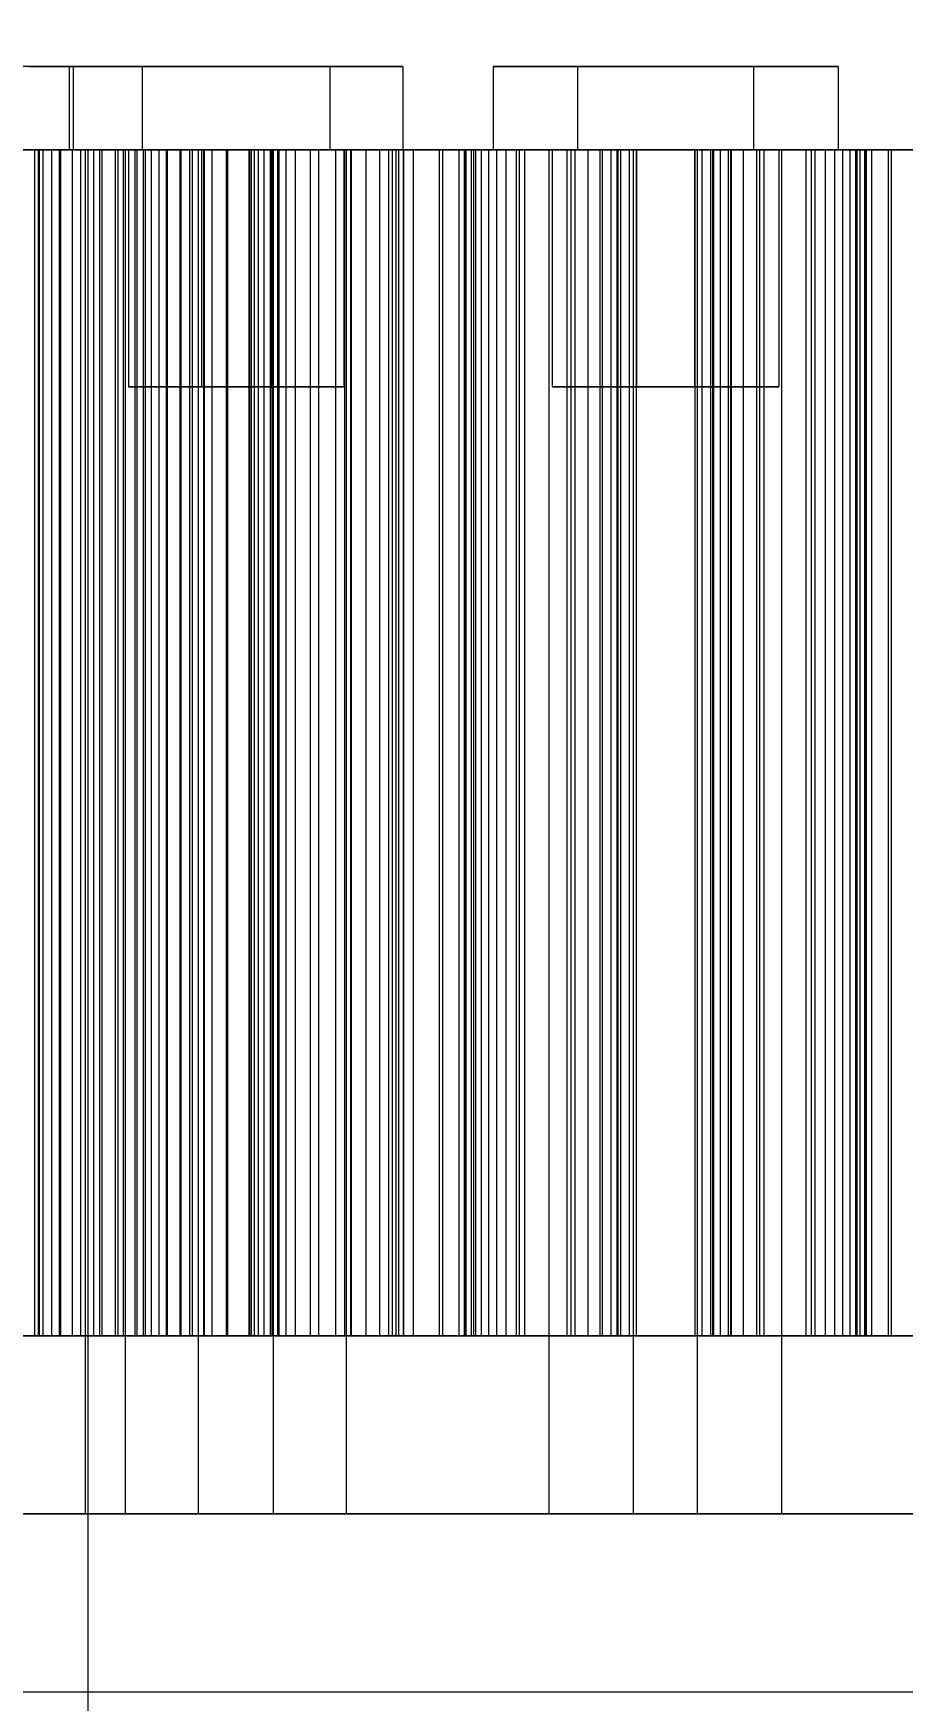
# Model space of a CAD drawing. Header units: millimetres. Extents: x -1970 to 34302, y -80068 to 6837.
# Drawn here: x 26021.6 to 26168.2, y -17511.5 to -17230.4 of the extents above; entities that cross this region are included whole.
import ezdxf

# ---------------------------------------------------------------- set-up
doc = ezdxf.new("R2010")
doc.units = ezdxf.units.MM
doc.layers.add('COTAS_P', color=1, linetype='Continuous', lineweight=0)
doc.layers.add('superior_briquetadora', color=7, linetype='Continuous', lineweight=0)
doc.dimstyles.new('R19_100', dxfattribs={"dimtxt": 250, "dimasz": 150, "dimexe": 150, "dimexo": 80, "dimgap": 100, "dimtad": 1, "dimtih": 1, "dimtoh": 1, "dimdsep": 46, "dimcen": 0.09, "dimadec": 0, "dimazin": 0, "dimtfac": 1, "dimtdec": 4, "dimtofl": 0, "dimtmove": 0, "dimatfit": 3, "dimfxl": 1, "dimtolj": 1, "dimtzin": 0, "dimarcsym": 0})

# ---------------------------------------------------------------- blocks, each defined once
blk = doc.blocks.new('*D23')
at = {"layer": 'COTAS_P', "color": 0, "lineweight": -2, "transparency": 16777216}
for p, q in [((25128.19, -17920), (25128.19, -16950)), ((27628.19, -17920), (27628.19, -16950)), ((25278.19, -17100), (27478.19, -17100))]:
    blk.add_line(p, q, dxfattribs=at)
at = {"layer": 'COTAS_P', "color": 0, "transparency": 16777216}
for points in [[(25278.19, -17075), (25278.19, -17125), (25128.19, -17100)], [(27478.19, -17075), (27478.19, -17125), (27628.19, -17100)]]:
    blk.add_solid(points, dxfattribs=at)
at = {"layer": 'Defpoints', "color": 0, "transparency": 16777216}
for p in [(27628.19, -17100), (25128.19, -18000), (27628.19, -18000)]:
    blk.add_point(p, dxfattribs=at)

msp = doc.modelspace()

# ---------------------------------------------------------------- linework, layer by layer
at = {"layer": 'superior_briquetadora'}
for p, q in [((26025.651, -17236), (26019.178, -17236)), ((26020.866, -17236), (26026.587, -17236)), ((26028.295, -17236), (26025.651, -17236)), ((26026.587, -17236), (26028.295, -17236)), ((26027.639, -17236), (26030.283, -17236)), ((26027.639, -17236), (26027.639, -17250)), ((26029.346, -17236), (26027.639, -17236)), ((26028.295, -17236), (26028.295, -17250)), ((26035.068, -17236), (26029.346, -17236)), ((26030.283, -17236), (26036.756, -17236)), ((26043.67, -17236), (26035.068, -17236)), ((26036.756, -17236), (26045.775, -17236)), ((26039.962, -17236), (26042.606, -17236)), ((26039.962, -17236), (26039.962, -17250)), ((26041.67, -17236), (26039.962, -17236)), ((26047.391, -17236), (26041.67, -17236)), ((26042.606, -17236), (26049.079, -17236)), ((26053.449, -17236), (26043.67, -17236)), ((26045.775, -17236), (26055.554, -17236)), ((26055.994, -17236), (26047.391, -17236)), ((26049.079, -17236), (26058.098, -17236)), ((26062.469, -17236), (26053.449, -17236)), ((26055.554, -17236), (26064.157, -17236)), ((26065.773, -17236), (26055.994, -17236)), ((26058.098, -17236), (26067.878, -17236)), ((26068.941, -17236), (26062.469, -17236)), ((26064.157, -17236), (26069.878, -17236)), ((26074.792, -17236), (26065.773, -17236)), ((26067.878, -17236), (26076.48, -17236)), ((26071.586, -17236), (26068.941, -17236)), ((26069.878, -17236), (26071.586, -17236)), ((26071.586, -17236), (26071.586, -17250)), ((26081.265, -17236), (26074.792, -17236)), ((26076.48, -17236), (26082.201, -17236)), ((26083.909, -17236), (26081.265, -17236)), ((26082.201, -17236), (26083.909, -17236)), ((26083.909, -17236), (26083.909, -17250)), ((26099.098, -17236), (26101.743, -17236)), ((26099.098, -17236), (26099.098, -17250)), ((26100.806, -17236), (26099.098, -17236)), ((26106.528, -17236), (26100.806, -17236)), ((26101.743, -17236), (26108.215, -17236)), ((26115.13, -17236), (26106.528, -17236)), ((26108.215, -17236), (26117.235, -17236)), ((26113.328, -17236), (26115.972, -17236)), ((26113.328, -17236), (26113.328, -17250)), ((26115.036, -17236), (26113.328, -17236)), ((26120.757, -17236), (26115.036, -17236)), ((26124.909, -17236), (26115.13, -17236)), ((26115.972, -17236), (26122.445, -17236)), ((26117.235, -17236), (26127.014, -17236)), ((26129.359, -17236), (26120.757, -17236)), ((26122.445, -17236), (26131.464, -17236)), ((26133.928, -17236), (26124.909, -17236)), ((26127.014, -17236), (26135.616, -17236)), ((26139.139, -17236), (26129.359, -17236)), ((26131.464, -17236), (26141.243, -17236)), ((26140.401, -17236), (26133.928, -17236)), ((26135.616, -17236), (26141.338, -17236)), ((26148.158, -17236), (26139.139, -17236)), ((26143.045, -17236), (26140.401, -17236)), ((26141.243, -17236), (26149.846, -17236)), ((26141.338, -17236), (26143.045, -17236)), ((26143.045, -17236), (26143.045, -17250)), ((26154.63, -17236), (26148.158, -17236)), ((26149.846, -17236), (26155.567, -17236)), ((26157.275, -17236), (26154.63, -17236)), ((26155.567, -17236), (26157.275, -17236)), ((26157.275, -17236), (26157.275, -17250)), ((26022.632, -17250), (26008.502, -17250)), ((26019.059, -17250), (26022.518, -17250)), ((26025.651, -17250), (26019.178, -17250)), ((26019.376, -17250), (26026.245, -17250)), ((26020.866, -17250), (26026.587, -17250)), ((26024.686, -17250), (26021.198, -17250)), ((26021.381, -17250), (26021.805, -17250)), ((26021.805, -17250), (26021.805, -17450)), ((26021.805, -17250), (26022.408, -17250)), ((26022.408, -17250), (26022.408, -17450)), ((26022.408, -17250), (26023.181, -17250)), ((26022.518, -17250), (26026.024, -17250)), ((26022.518, -17450), (26022.518, -17250)), ((26036.789, -17250), (26022.632, -17250)), ((26022.632, -17450), (26022.632, -17250)), ((26023.181, -17250), (26023.181, -17450)), ((26023.181, -17250), (26032.747, -17250)), ((26028.221, -17250), (26024.686, -17250)), ((26024.686, -17450), (26024.686, -17250)), ((26028.295, -17250), (26025.651, -17250)), ((26026.024, -17250), (26029.576, -17250)), ((26026.024, -17450), (26026.024, -17250)), ((26026.245, -17250), (26040.156, -17250)), ((26026.245, -17450), (26026.245, -17250)), ((26026.587, -17250), (26028.295, -17250)), ((26027.639, -17250), (26030.283, -17250)), ((26029.346, -17250), (26027.639, -17250)), ((26031.801, -17250), (26028.221, -17250)), ((26028.221, -17450), (26028.221, -17250)), ((26035.068, -17250), (26029.346, -17250)), ((26029.576, -17250), (26033.173, -17250)), ((26029.576, -17450), (26029.576, -17250)), ((26030.283, -17250), (26036.756, -17250)), ((26030.305, -17250), (26030.305, -17480)), ((26031.247, -17250), (26030.305, -17250)), ((26030.305, -17250), (26033.124, -17250)), ((26030.804, -17250), (26033.609, -17250)), ((26030.804, -17250), (26030.804, -17800)), ((26031.742, -17250), (26030.804, -17250)), ((26035.915, -17250), (26031.247, -17250)), ((26036.386, -17250), (26031.742, -17250)), ((26035.425, -17250), (26031.801, -17250)), ((26031.801, -17450), (26031.801, -17250)), ((26032.747, -17250), (26032.747, -17450)), ((26032.747, -17250), (26035.813, -17250)), ((26033.124, -17250), (26039.596, -17250)), ((26033.173, -17250), (26036.813, -17250)), ((26033.173, -17450), (26033.173, -17250)), ((26033.609, -17250), (26040.048, -17250)), ((26043.67, -17250), (26035.068, -17250)), ((26039.09, -17250), (26035.425, -17250)), ((26035.425, -17450), (26035.425, -17250)), ((26035.813, -17250), (26035.813, -17450)), ((26035.813, -17250), (26038.711, -17250)), ((26044.129, -17250), (26035.915, -17250)), ((26044.558, -17250), (26036.386, -17250)), ((26036.756, -17250), (26045.775, -17250)), ((26050.43, -17250), (26036.789, -17250)), ((26036.789, -17450), (26036.789, -17250)), ((26036.813, -17250), (26040.494, -17250)), ((26036.813, -17450), (26036.813, -17250)), ((26037.127, -17480), (26037.127, -17250)), ((26038.098, -17250), (26037.127, -17250)), ((26037.127, -17250), (26038.63, -17250)), ((26037.627, -17250), (26039.069, -17250)), ((26037.627, -17250), (26037.627, -17290)), ((26038.558, -17250), (26037.627, -17250)), ((26041.349, -17250), (26038.098, -17250)), ((26041.679, -17250), (26038.558, -17250)), ((26038.63, -17250), (26042.308, -17250)), ((26038.711, -17250), (26038.711, -17450)), ((26038.711, -17250), (26041.433, -17250)), ((26039.069, -17250), (26042.6, -17250)), ((26042.796, -17250), (26039.09, -17250)), ((26039.09, -17450), (26039.09, -17250)), ((26039.596, -17250), (26049.472, -17250)), ((26039.962, -17250), (26042.606, -17250)), ((26041.67, -17250), (26039.962, -17250)), ((26040.048, -17250), (26049.874, -17250)), ((26040.156, -17250), (26054.368, -17250)), ((26040.156, -17450), (26040.156, -17250)), ((26040.494, -17250), (26044.215, -17250)), ((26040.494, -17450), (26040.494, -17250)), ((26046.236, -17250), (26041.349, -17250)), ((26041.433, -17250), (26041.433, -17450)), ((26041.433, -17250), (26043.965, -17250)), ((26047.391, -17250), (26041.67, -17250)), ((26046.371, -17250), (26041.679, -17250)), ((26042.308, -17250), (26047.432, -17250)), ((26042.6, -17250), (26047.519, -17250)), ((26042.606, -17250), (26049.079, -17250)), ((26046.54, -17250), (26042.796, -17250)), ((26042.796, -17450), (26042.796, -17250)), ((26053.449, -17250), (26043.67, -17250)), ((26043.965, -17250), (26043.965, -17450)), ((26043.965, -17250), (26046.288, -17250)), ((26055.573, -17250), (26044.129, -17250)), ((26044.215, -17250), (26047.973, -17250)), ((26044.215, -17450), (26044.215, -17250)), ((26055.944, -17250), (26044.558, -17250)), ((26045.775, -17250), (26055.554, -17250)), ((26051.792, -17250), (26046.236, -17250)), ((26046.288, -17250), (26046.288, -17450)), ((26046.288, -17250), (26048.375, -17250)), ((26051.705, -17250), (26046.371, -17250)), ((26050.322, -17250), (26046.54, -17250)), ((26046.54, -17450), (26046.54, -17250)), ((26055.994, -17250), (26047.391, -17250)), ((26047.432, -17250), (26052.988, -17250)), ((26047.519, -17250), (26052.853, -17250)), ((26047.973, -17250), (26051.768, -17250)), ((26047.973, -17450), (26047.973, -17250)), ((26048.375, -17250), (26048.375, -17450)), ((26048.375, -17250), (26058.035, -17250)), ((26049.079, -17250), (26058.098, -17250)), ((26049.451, -17480), (26049.451, -17250)), ((26050.421, -17250), (26049.451, -17250)), ((26049.451, -17250), (26050.953, -17250)), ((26049.472, -17250), (26062.374, -17250)), ((26049.874, -17250), (26062.71, -17250)), ((26049.95, -17250), (26051.392, -17250)), ((26049.95, -17250), (26049.95, -17290)), ((26050.881, -17250), (26049.95, -17250)), ((26054.138, -17250), (26050.322, -17250)), ((26050.322, -17450), (26050.322, -17250)), ((26053.672, -17250), (26050.421, -17250)), ((26063.031, -17250), (26050.43, -17250)), ((26050.43, -17450), (26050.43, -17250)), ((26054.002, -17250), (26050.881, -17250)), ((26050.953, -17250), (26054.631, -17250)), ((26051.392, -17250), (26054.923, -17250)), ((26056.625, -17250), (26051.705, -17250)), ((26051.768, -17250), (26064.235, -17250)), ((26051.768, -17450), (26051.768, -17250)), ((26056.917, -17250), (26051.792, -17250)), ((26052.853, -17250), (26057.546, -17250)), ((26052.988, -17250), (26057.876, -17250)), ((26062.469, -17250), (26053.449, -17250)), ((26058.559, -17250), (26053.672, -17250)), ((26058.694, -17250), (26054.002, -17250)), ((26057.988, -17250), (26054.138, -17250)), ((26054.138, -17450), (26054.138, -17250)), ((26054.368, -17250), (26068.335, -17250)), ((26054.368, -17450), (26054.368, -17250)), ((26054.631, -17250), (26059.755, -17250)), ((26054.923, -17250), (26059.843, -17250)), ((26055.554, -17250), (26064.157, -17250)), ((26069.808, -17250), (26055.573, -17250)), ((26070.106, -17250), (26055.944, -17250)), ((26065.773, -17250), (26055.994, -17250)), ((26060.155, -17250), (26056.625, -17250)), ((26060.595, -17250), (26056.917, -17250)), ((26057.546, -17250), (26060.666, -17250)), ((26057.876, -17250), (26061.127, -17250)), ((26061.869, -17250), (26057.988, -17250)), ((26057.988, -17450), (26057.988, -17250)), ((26058.035, -17250), (26058.035, -17450)), ((26058.035, -17250), (26058.299, -17250)), ((26058.098, -17250), (26067.878, -17250)), ((26058.299, -17250), (26058.299, -17450)), ((26058.299, -17250), (26058.803, -17250)), ((26064.116, -17250), (26058.559, -17250)), ((26064.028, -17250), (26058.694, -17250)), ((26058.803, -17250), (26058.803, -17450)), ((26058.803, -17250), (26059.519, -17250)), ((26059.519, -17250), (26059.519, -17450)), ((26059.519, -17250), (26060.43, -17250)), ((26059.755, -17250), (26065.312, -17250)), ((26059.843, -17250), (26065.177, -17250)), ((26061.598, -17250), (26060.155, -17250)), ((26060.43, -17250), (26060.43, -17450)), ((26060.43, -17250), (26061.522, -17250)), ((26062.097, -17250), (26060.595, -17250)), ((26060.666, -17250), (26061.598, -17250)), ((26061.127, -17250), (26062.097, -17250)), ((26061.522, -17250), (26061.522, -17450)), ((26061.522, -17250), (26062.787, -17250)), ((26061.598, -17250), (26061.598, -17290)), ((26065.781, -17250), (26061.869, -17250)), ((26061.869, -17450), (26061.869, -17250)), ((26062.097, -17480), (26062.097, -17250)), ((26062.374, -17250), (26077.805, -17250)), ((26068.941, -17250), (26062.469, -17250)), ((26062.71, -17250), (26078.062, -17250)), ((26062.787, -17250), (26062.787, -17450)), ((26062.787, -17250), (26072.542, -17250)), ((26074.106, -17250), (26063.031, -17250)), ((26063.031, -17450), (26063.031, -17250)), ((26068.948, -17250), (26064.028, -17250)), ((26069.24, -17250), (26064.116, -17250)), ((26064.157, -17250), (26069.878, -17250)), ((26064.235, -17250), (26075.13, -17250)), ((26064.235, -17450), (26064.235, -17250)), ((26065.177, -17250), (26069.869, -17250)), ((26065.312, -17250), (26070.199, -17250)), ((26074.792, -17250), (26065.773, -17250)), ((26069.72, -17250), (26065.781, -17250)), ((26065.781, -17450), (26065.781, -17250)), ((26067.878, -17250), (26076.48, -17250)), ((26068.335, -17250), (26081.519, -17250)), ((26068.335, -17450), (26068.335, -17250)), ((26071.586, -17250), (26068.941, -17250)), ((26072.479, -17250), (26068.948, -17250)), ((26072.918, -17250), (26069.24, -17250)), ((26082.796, -17250), (26069.72, -17250)), ((26069.72, -17450), (26069.72, -17250)), ((26086.286, -17250), (26069.808, -17250)), ((26069.869, -17250), (26072.99, -17250)), ((26069.878, -17250), (26071.586, -17250)), ((26086.5, -17250), (26070.106, -17250)), ((26070.199, -17250), (26073.45, -17250)), ((26073.921, -17250), (26072.479, -17250)), ((26072.542, -17250), (26072.542, -17450)), ((26072.542, -17250), (26075.191, -17250)), ((26074.42, -17250), (26072.918, -17250)), ((26072.99, -17250), (26073.921, -17250)), ((26073.45, -17250), (26074.42, -17250)), ((26073.921, -17250), (26073.921, -17290)), ((26083.232, -17250), (26074.106, -17250)), ((26074.106, -17450), (26074.106, -17250)), ((26074.42, -17480), (26074.42, -17250)), ((26081.265, -17250), (26074.792, -17250)), ((26075.13, -17250), (26084.037, -17250)), ((26075.13, -17450), (26075.13, -17250)), ((26075.191, -17250), (26075.191, -17450)), ((26075.191, -17250), (26077.67, -17250)), ((26076.48, -17250), (26082.201, -17250)), ((26077.67, -17250), (26077.67, -17450)), ((26077.67, -17250), (26079.967, -17250)), ((26077.805, -17250), (26095.171, -17250)), ((26078.062, -17250), (26095.34, -17250)), ((26079.967, -17250), (26079.967, -17450)), ((26079.967, -17250), (26082.071, -17250)), ((26083.909, -17250), (26081.265, -17250)), ((26081.519, -17250), (26093.414, -17250)), ((26081.519, -17450), (26081.519, -17250)), ((26082.071, -17250), (26082.071, -17450)), ((26082.071, -17250), (26083.963, -17250)), ((26082.201, -17250), (26083.909, -17250)), ((26094.534, -17250), (26082.796, -17250)), ((26082.796, -17450), (26082.796, -17250)), ((26090.057, -17250), (26083.232, -17250)), ((26083.232, -17450), (26083.232, -17250)), ((26083.963, -17250), (26083.963, -17450)), ((26083.963, -17250), (26085.613, -17250)), ((26084.037, -17250), (26090.611, -17250)), ((26084.037, -17450), (26084.037, -17250)), ((26085.613, -17250), (26085.613, -17450)), ((26085.613, -17250), (26095.415, -17250)), ((26104.375, -17250), (26086.286, -17250)), ((26104.496, -17250), (26086.5, -17250)), ((26094.318, -17250), (26090.057, -17250)), ((26090.057, -17450), (26090.057, -17250)), ((26090.611, -17250), (26094.6, -17250)), ((26090.611, -17450), (26090.611, -17250)), ((26093.414, -17250), (26103.564, -17250)), ((26093.414, -17450), (26093.414, -17250)), ((26095.852, -17250), (26094.318, -17250)), ((26094.318, -17450), (26094.318, -17250)), ((26104.483, -17250), (26094.534, -17250)), ((26094.534, -17450), (26094.534, -17250)), ((26094.6, -17250), (26095.852, -17250)), ((26094.6, -17450), (26094.6, -17250)), ((26095.171, -17250), (26113.807, -17250)), ((26095.34, -17250), (26113.88, -17250)), ((26095.415, -17250), (26095.415, -17450)), ((26095.415, -17250), (26096.15, -17250)), ((26095.852, -17450), (26095.852, -17250)), ((26096.15, -17250), (26096.15, -17450)), ((26096.15, -17250), (26097.127, -17250)), ((26097.127, -17250), (26097.127, -17450)), ((26097.127, -17250), (26098.319, -17250)), ((26098.319, -17250), (26098.319, -17450)), ((26098.319, -17250), (26099.707, -17250)), ((26099.098, -17250), (26101.743, -17250)), ((26100.806, -17250), (26099.098, -17250)), ((26099.707, -17250), (26099.707, -17450)), ((26099.707, -17250), (26101.278, -17250)), ((26106.528, -17250), (26100.806, -17250)), ((26101.278, -17250), (26101.278, -17450)), ((26101.278, -17250), (26103.023, -17250)), ((26101.743, -17250), (26108.215, -17250)), ((26103.023, -17250), (26103.023, -17450)), ((26103.023, -17250), (26112.872, -17250)), ((26103.564, -17250), (26111.578, -17250)), ((26103.564, -17450), (26103.564, -17250)), ((26123.378, -17250), (26104.375, -17250)), ((26112.26, -17250), (26104.483, -17250)), ((26104.483, -17450), (26104.483, -17250)), ((26123.402, -17250), (26104.496, -17250)), ((26115.13, -17250), (26106.528, -17250)), ((26108.215, -17250), (26117.235, -17250)), ((26108.587, -17480), (26108.587, -17250)), ((26109.557, -17250), (26108.587, -17250)), ((26108.587, -17250), (26110.089, -17250)), ((26109.086, -17250), (26110.529, -17250)), ((26109.086, -17250), (26109.086, -17290)), ((26110.018, -17250), (26109.086, -17250)), ((26112.808, -17250), (26109.557, -17250)), ((26113.139, -17250), (26110.018, -17250)), ((26110.089, -17250), (26113.767, -17250)), ((26110.529, -17250), (26114.059, -17250)), ((26111.578, -17250), (26117.147, -17250)), ((26111.578, -17450), (26111.578, -17250)), ((26117.568, -17250), (26112.26, -17250)), ((26112.26, -17450), (26112.26, -17250)), ((26117.696, -17250), (26112.808, -17250)), ((26112.872, -17250), (26112.872, -17450)), ((26112.872, -17250), (26115.08, -17250)), ((26117.831, -17250), (26113.139, -17250)), ((26113.328, -17250), (26115.972, -17250)), ((26115.036, -17250), (26113.328, -17250)), ((26113.767, -17250), (26118.892, -17250)), ((26113.807, -17250), (26132.995, -17250)), ((26113.88, -17250), (26132.971, -17250)), ((26114.059, -17250), (26118.979, -17250)), ((26120.757, -17250), (26115.036, -17250)), ((26115.08, -17250), (26115.08, -17450)), ((26115.08, -17250), (26117.115, -17250)), ((26124.909, -17250), (26115.13, -17250)), ((26115.972, -17250), (26122.445, -17250)), ((26117.115, -17250), (26117.115, -17450)), ((26117.115, -17250), (26118.966, -17250)), ((26117.147, -17250), (26120.059, -17250)), ((26117.147, -17450), (26117.147, -17250)), ((26117.235, -17250), (26127.014, -17250)), ((26120.201, -17250), (26117.568, -17250)), ((26117.568, -17450), (26117.568, -17250)), ((26123.252, -17250), (26117.696, -17250)), ((26123.165, -17250), (26117.831, -17250)), ((26118.892, -17250), (26124.448, -17250)), ((26118.966, -17250), (26118.966, -17450)), ((26118.966, -17250), (26120.622, -17250)), ((26118.979, -17250), (26124.313, -17250)), ((26120.059, -17250), (26120.201, -17250)), ((26120.059, -17450), (26120.059, -17250)), ((26120.201, -17450), (26120.201, -17250)), ((26120.622, -17250), (26120.622, -17450)), ((26120.622, -17250), (26122.064, -17250)), ((26129.359, -17250), (26120.757, -17250)), ((26122.064, -17250), (26122.064, -17450)), ((26122.064, -17250), (26123.262, -17250)), ((26122.445, -17250), (26131.464, -17250)), ((26122.816, -17480), (26122.816, -17250)), ((26123.787, -17250), (26122.816, -17250)), ((26122.816, -17250), (26124.319, -17250)), ((26128.084, -17250), (26123.165, -17250)), ((26128.376, -17250), (26123.252, -17250)), ((26123.262, -17250), (26123.262, -17450)), ((26123.262, -17250), (26133.111, -17250)), ((26123.316, -17250), (26124.758, -17250)), ((26123.316, -17250), (26123.316, -17290)), ((26124.247, -17250), (26123.316, -17250)), ((26142.566, -17250), (26123.378, -17250)), ((26142.493, -17250), (26123.402, -17250)), ((26127.038, -17250), (26123.787, -17250)), ((26127.368, -17250), (26124.247, -17250)), ((26124.313, -17250), (26129.005, -17250)), ((26124.319, -17250), (26127.997, -17250)), ((26124.448, -17250), (26129.336, -17250)), ((26124.758, -17250), (26128.289, -17250)), ((26133.928, -17250), (26124.909, -17250)), ((26127.014, -17250), (26135.616, -17250)), ((26131.925, -17250), (26127.038, -17250)), ((26132.06, -17250), (26127.368, -17250)), ((26127.997, -17250), (26133.121, -17250)), ((26131.615, -17250), (26128.084, -17250)), ((26128.289, -17250), (26133.208, -17250)), ((26132.054, -17250), (26128.376, -17250)), ((26129.005, -17250), (26132.126, -17250)), ((26129.336, -17250), (26132.586, -17250)), ((26139.139, -17250), (26129.359, -17250)), ((26131.464, -17250), (26141.243, -17250)), ((26133.057, -17250), (26131.615, -17250)), ((26137.482, -17250), (26131.925, -17250)), ((26133.557, -17250), (26132.054, -17250)), ((26137.394, -17250), (26132.06, -17250)), ((26132.126, -17250), (26133.057, -17250)), ((26132.586, -17250), (26133.557, -17250)), ((26132.971, -17250), (26151.877, -17250)), ((26132.995, -17250), (26151.999, -17250)), ((26133.057, -17250), (26133.057, -17290)), ((26133.111, -17250), (26133.111, -17450)), ((26133.111, -17250), (26134.309, -17250)), ((26133.121, -17250), (26138.678, -17250)), ((26133.208, -17250), (26138.542, -17250)), ((26133.557, -17480), (26133.557, -17250)), ((26140.401, -17250), (26133.928, -17250)), ((26134.309, -17250), (26134.309, -17450)), ((26134.309, -17250), (26135.751, -17250)), ((26135.616, -17250), (26141.338, -17250)), ((26135.751, -17250), (26135.751, -17450)), ((26135.751, -17250), (26137.407, -17250)), ((26136.172, -17250), (26138.805, -17250)), ((26136.314, -17250), (26136.172, -17250)), ((26136.172, -17450), (26136.172, -17250)), ((26139.226, -17250), (26136.314, -17250)), ((26136.314, -17450), (26136.314, -17250)), ((26142.314, -17250), (26137.394, -17250)), ((26137.407, -17250), (26137.407, -17450)), ((26137.407, -17250), (26139.259, -17250)), ((26142.606, -17250), (26137.482, -17250)), ((26138.542, -17250), (26143.235, -17250)), ((26138.678, -17250), (26143.565, -17250)), ((26138.805, -17250), (26144.113, -17250)), ((26138.805, -17450), (26138.805, -17250)), ((26148.158, -17250), (26139.139, -17250)), ((26144.796, -17250), (26139.226, -17250)), ((26139.226, -17450), (26139.226, -17250)), ((26139.259, -17250), (26139.259, -17450)), ((26139.259, -17250), (26141.293, -17250)), ((26143.045, -17250), (26140.401, -17250)), ((26141.243, -17250), (26149.846, -17250)), ((26141.293, -17250), (26141.293, -17450)), ((26141.293, -17250), (26143.501, -17250)), ((26141.338, -17250), (26143.045, -17250)), ((26145.845, -17250), (26142.314, -17250)), ((26161.033, -17250), (26142.493, -17250)), ((26161.202, -17250), (26142.566, -17250)), ((26146.284, -17250), (26142.606, -17250)), ((26143.235, -17250), (26146.355, -17250)), ((26143.501, -17250), (26143.501, -17450)), ((26143.501, -17250), (26153.35, -17250)), ((26143.565, -17250), (26146.816, -17250)), ((26144.113, -17250), (26151.891, -17250)), ((26144.113, -17450), (26144.113, -17250)), ((26152.809, -17250), (26144.796, -17250)), ((26144.796, -17450), (26144.796, -17250)), ((26147.287, -17250), (26145.845, -17250)), ((26147.786, -17250), (26146.284, -17250)), ((26146.355, -17250), (26147.287, -17250)), ((26146.816, -17250), (26147.786, -17250)), ((26147.287, -17250), (26147.287, -17290)), ((26147.786, -17480), (26147.786, -17250)), ((26154.63, -17250), (26148.158, -17250)), ((26149.846, -17250), (26155.567, -17250)), ((26151.877, -17250), (26169.873, -17250)), ((26151.891, -17250), (26161.839, -17250)), ((26151.891, -17450), (26151.891, -17250)), ((26151.999, -17250), (26170.087, -17250)), ((26162.959, -17250), (26152.809, -17250)), ((26152.809, -17450), (26152.809, -17250)), ((26153.35, -17250), (26153.35, -17450)), ((26153.35, -17250), (26155.095, -17250)), ((26157.275, -17250), (26154.63, -17250)), ((26155.095, -17250), (26155.095, -17450)), ((26155.095, -17250), (26156.666, -17250)), ((26155.567, -17250), (26157.275, -17250)), ((26156.666, -17250), (26156.666, -17450)), ((26156.666, -17250), (26158.054, -17250)), ((26158.054, -17250), (26158.054, -17450)), ((26158.054, -17250), (26159.246, -17250)), ((26159.246, -17250), (26159.246, -17450)), ((26159.246, -17250), (26160.223, -17250)), ((26160.223, -17250), (26160.223, -17450)), ((26160.223, -17250), (26160.958, -17250)), ((26160.521, -17250), (26162.055, -17250)), ((26161.773, -17250), (26160.521, -17250)), ((26160.521, -17450), (26160.521, -17250)), ((26160.958, -17250), (26160.958, -17450)), ((26160.958, -17250), (26170.76, -17250)), ((26178.312, -17250), (26161.033, -17250)), ((26178.569, -17250), (26161.202, -17250)), ((26165.762, -17250), (26161.773, -17250)), ((26161.773, -17450), (26161.773, -17250)), ((26161.839, -17250), (26173.577, -17250)), ((26161.839, -17450), (26161.839, -17250)), ((26162.055, -17250), (26166.317, -17250)), ((26162.055, -17450), (26162.055, -17250)), ((26174.854, -17250), (26162.959, -17250)), ((26162.959, -17450), (26162.959, -17250)), ((26172.337, -17250), (26165.762, -17250)), ((26165.762, -17450), (26165.762, -17250)), ((26166.317, -17250), (26173.141, -17250)), ((26166.317, -17450), (26166.317, -17250)), ((26037.627, -17290), (26039.069, -17290)), ((26038.558, -17290), (26037.627, -17290)), ((26041.679, -17290), (26038.558, -17290)), ((26039.069, -17290), (26042.6, -17290)), ((26046.371, -17290), (26041.679, -17290)), ((26042.6, -17290), (26047.519, -17290)), ((26051.705, -17290), (26046.371, -17290)), ((26047.519, -17290), (26052.853, -17290)), ((26049.95, -17290), (26051.392, -17290)), ((26050.881, -17290), (26049.95, -17290)), ((26054.002, -17290), (26050.881, -17290)), ((26051.392, -17290), (26054.923, -17290)), ((26056.625, -17290), (26051.705, -17290)), ((26052.853, -17290), (26057.546, -17290)), ((26058.694, -17290), (26054.002, -17290)), ((26054.923, -17290), (26059.843, -17290)), ((26060.155, -17290), (26056.625, -17290)), ((26057.546, -17290), (26060.666, -17290)), ((26064.028, -17290), (26058.694, -17290)), ((26059.843, -17290), (26065.177, -17290)), ((26061.598, -17290), (26060.155, -17290)), ((26060.666, -17290), (26061.598, -17290)), ((26068.948, -17290), (26064.028, -17290)), ((26065.177, -17290), (26069.869, -17290)), ((26072.479, -17290), (26068.948, -17290)), ((26069.869, -17290), (26072.99, -17290)), ((26073.921, -17290), (26072.479, -17290)), ((26072.99, -17290), (26073.921, -17290)), ((26109.086, -17290), (26110.529, -17290)), ((26110.018, -17290), (26109.086, -17290)), ((26113.139, -17290), (26110.018, -17290)), ((26110.529, -17290), (26114.059, -17290)), ((26117.831, -17290), (26113.139, -17290)), ((26114.059, -17290), (26118.979, -17290)), ((26123.165, -17290), (26117.831, -17290)), ((26118.979, -17290), (26124.313, -17290)), ((26128.084, -17290), (26123.165, -17290)), ((26123.316, -17290), (26124.758, -17290)), ((26124.247, -17290), (26123.316, -17290)), ((26127.368, -17290), (26124.247, -17290)), ((26124.313, -17290), (26129.005, -17290)), ((26124.758, -17290), (26128.289, -17290)), ((26132.06, -17290), (26127.368, -17290)), ((26131.615, -17290), (26128.084, -17290)), ((26128.289, -17290), (26133.208, -17290)), ((26129.005, -17290), (26132.126, -17290)), ((26133.057, -17290), (26131.615, -17290)), ((26137.394, -17290), (26132.06, -17290)), ((26132.126, -17290), (26133.057, -17290)), ((26133.208, -17290), (26138.542, -17290)), ((26142.314, -17290), (26137.394, -17290)), ((26138.542, -17290), (26143.235, -17290)), ((26145.845, -17290), (26142.314, -17290)), ((26143.235, -17290), (26146.355, -17290)), ((26147.287, -17290), (26145.845, -17290)), ((26146.355, -17290), (26147.287, -17290)), ((26022.632, -17450), (26008.502, -17450)), ((26034.605, -17450), (26018.529, -17450)), ((26019.059, -17450), (26022.518, -17450)), ((26019.376, -17450), (26026.245, -17450)), ((26019.984, -17450), (26036.171, -17450)), ((26024.686, -17450), (26021.198, -17450)), ((26021.381, -17450), (26021.805, -17450)), ((26021.805, -17450), (26022.408, -17450)), ((26022.408, -17450), (26023.181, -17450)), ((26022.518, -17450), (26026.024, -17450)), ((26036.789, -17450), (26022.632, -17450)), ((26023.181, -17450), (26032.747, -17450)), ((26028.221, -17450), (26024.686, -17450)), ((26026.024, -17450), (26029.576, -17450)), ((26026.245, -17450), (26040.156, -17450)), ((26031.801, -17450), (26028.221, -17450)), ((26029.576, -17450), (26033.173, -17450)), ((26035.425, -17450), (26031.801, -17450)), ((26032.747, -17450), (26035.813, -17450)), ((26033.173, -17450), (26036.813, -17450)), ((26051.778, -17450), (26034.605, -17450)), ((26039.09, -17450), (26035.425, -17450)), ((26035.813, -17450), (26038.711, -17450)), ((26036.171, -17450), (26053.437, -17450)), ((26050.43, -17450), (26036.789, -17450)), ((26036.813, -17450), (26040.494, -17450)), ((26038.711, -17450), (26041.433, -17450)), ((26042.796, -17450), (26039.09, -17450)), ((26040.156, -17450), (26054.368, -17450)), ((26040.494, -17450), (26044.215, -17450)), ((26041.433, -17450), (26043.965, -17450)), ((26046.54, -17450), (26042.796, -17450)), ((26043.965, -17450), (26046.288, -17450)), ((26044.215, -17450), (26047.973, -17450)), ((26046.288, -17450), (26048.375, -17450)), ((26050.322, -17450), (26046.54, -17450)), ((26047.973, -17450), (26051.768, -17450)), ((26048.375, -17450), (26058.035, -17450)), ((26054.138, -17450), (26050.322, -17450)), ((26063.031, -17450), (26050.43, -17450)), ((26051.768, -17450), (26064.235, -17450)), ((26069.847, -17450), (26051.778, -17450)), ((26053.437, -17450), (26071.579, -17450)), ((26057.988, -17450), (26054.138, -17450)), ((26054.368, -17450), (26068.335, -17450)), ((26061.869, -17450), (26057.988, -17450)), ((26058.035, -17450), (26058.299, -17450)), ((26058.299, -17450), (26058.803, -17450)), ((26058.803, -17450), (26059.519, -17450)), ((26059.519, -17450), (26060.43, -17450)), ((26060.43, -17450), (26061.522, -17450)), ((26061.522, -17450), (26062.787, -17450)), ((26065.781, -17450), (26061.869, -17450)), ((26062.787, -17450), (26072.542, -17450)), ((26074.106, -17450), (26063.031, -17450)), ((26064.235, -17450), (26075.13, -17450)), ((26069.72, -17450), (26065.781, -17450)), ((26068.335, -17450), (26081.519, -17450)), ((26082.796, -17450), (26069.72, -17450)), ((26088.6, -17450), (26069.847, -17450)), ((26071.579, -17450), (26090.385, -17450)), ((26072.542, -17450), (26075.191, -17450)), ((26083.232, -17450), (26074.106, -17450)), ((26075.13, -17450), (26084.037, -17450)), ((26075.191, -17450), (26077.67, -17450)), ((26077.67, -17450), (26079.967, -17450)), ((26079.967, -17450), (26082.071, -17450)), ((26081.519, -17450), (26093.414, -17450)), ((26082.071, -17450), (26083.963, -17450)), ((26094.534, -17450), (26082.796, -17450)), ((26090.057, -17450), (26083.232, -17450)), ((26083.963, -17450), (26085.613, -17450)), ((26084.037, -17450), (26090.611, -17450)), ((26085.613, -17450), (26095.415, -17450)), ((26107.817, -17450), (26088.6, -17450)), ((26094.318, -17450), (26090.057, -17450)), ((26090.385, -17450), (26109.634, -17450)), ((26090.611, -17450), (26094.6, -17450)), ((26093.414, -17450), (26103.564, -17450)), ((26095.852, -17450), (26094.318, -17450)), ((26104.483, -17450), (26094.534, -17450)), ((26094.6, -17450), (26095.852, -17450)), ((26095.415, -17450), (26096.15, -17450)), ((26096.15, -17450), (26097.127, -17450)), ((26097.127, -17450), (26098.319, -17450)), ((26098.319, -17450), (26099.707, -17450)), ((26099.707, -17450), (26101.278, -17450)), ((26101.278, -17450), (26103.023, -17450)), ((26103.023, -17450), (26112.872, -17450)), ((26103.564, -17450), (26111.578, -17450)), ((26112.26, -17450), (26104.483, -17450)), ((26127.273, -17450), (26107.817, -17450)), ((26109.634, -17450), (26129.101, -17450)), ((26111.578, -17450), (26117.147, -17450)), ((26117.568, -17450), (26112.26, -17450)), ((26112.872, -17450), (26115.08, -17450)), ((26115.08, -17450), (26117.115, -17450)), ((26117.115, -17450), (26118.966, -17450)), ((26117.147, -17450), (26120.059, -17450)), ((26120.201, -17450), (26117.568, -17450)), ((26118.966, -17450), (26120.622, -17450)), ((26120.059, -17450), (26120.201, -17450)), ((26120.622, -17450), (26122.064, -17450)), ((26122.064, -17450), (26123.262, -17450)), ((26123.262, -17450), (26133.111, -17450)), ((26146.739, -17450), (26127.273, -17450)), ((26129.101, -17450), (26148.556, -17450)), ((26133.111, -17450), (26134.309, -17450)), ((26134.309, -17450), (26135.751, -17450)), ((26135.751, -17450), (26137.407, -17450)), ((26136.314, -17450), (26136.172, -17450)), ((26136.172, -17450), (26138.805, -17450)), ((26139.226, -17450), (26136.314, -17450)), ((26137.407, -17450), (26139.259, -17450)), ((26138.805, -17450), (26144.113, -17450)), ((26144.796, -17450), (26139.226, -17450)), ((26139.259, -17450), (26141.293, -17450)), ((26141.293, -17450), (26143.501, -17450)), ((26143.501, -17450), (26153.35, -17450)), ((26144.113, -17450), (26151.891, -17450)), ((26152.809, -17450), (26144.796, -17450)), ((26165.988, -17450), (26146.739, -17450)), ((26148.556, -17450), (26167.773, -17450)), ((26151.891, -17450), (26161.839, -17450)), ((26162.959, -17450), (26152.809, -17450)), ((26153.35, -17450), (26155.095, -17450)), ((26155.095, -17450), (26156.666, -17450)), ((26156.666, -17450), (26158.054, -17450)), ((26158.054, -17450), (26159.246, -17450)), ((26159.246, -17450), (26160.223, -17450)), ((26160.223, -17450), (26160.958, -17450)), ((26161.773, -17450), (26160.521, -17450)), ((26160.521, -17450), (26162.055, -17450)), ((26160.958, -17450), (26170.76, -17450)), ((26165.762, -17450), (26161.773, -17450)), ((26161.839, -17450), (26173.577, -17450)), ((26162.055, -17450), (26166.317, -17450)), ((26174.854, -17450), (26162.959, -17450)), ((26172.337, -17450), (26165.762, -17450)), ((26184.794, -17450), (26165.988, -17450)), ((26166.317, -17450), (26173.141, -17450)), ((26167.773, -17450), (26186.526, -17450)), ((26018.529, -17480), (26034.605, -17480)), ((26036.171, -17480), (26019.984, -17480)), ((26031.247, -17480), (26030.305, -17480)), ((26030.305, -17480), (26033.124, -17480)), ((26035.915, -17480), (26031.247, -17480)), ((26033.124, -17480), (26039.596, -17480)), ((26034.605, -17480), (26051.778, -17480)), ((26044.129, -17480), (26035.915, -17480)), ((26053.437, -17480), (26036.171, -17480)), ((26038.098, -17480), (26037.127, -17480)), ((26037.127, -17480), (26038.63, -17480)), ((26041.349, -17480), (26038.098, -17480)), ((26038.63, -17480), (26042.308, -17480)), ((26039.596, -17480), (26049.472, -17480)), ((26046.236, -17480), (26041.349, -17480)), ((26042.308, -17480), (26047.432, -17480)), ((26055.573, -17480), (26044.129, -17480)), ((26051.792, -17480), (26046.236, -17480)), ((26047.432, -17480), (26052.988, -17480)), ((26050.421, -17480), (26049.451, -17480)), ((26049.451, -17480), (26050.953, -17480)), ((26049.472, -17480), (26062.374, -17480)), ((26053.672, -17480), (26050.421, -17480)), ((26050.953, -17480), (26054.631, -17480)), ((26051.778, -17480), (26069.847, -17480)), ((26056.917, -17480), (26051.792, -17480)), ((26052.988, -17480), (26057.876, -17480)), ((26071.579, -17480), (26053.437, -17480)), ((26058.559, -17480), (26053.672, -17480)), ((26054.631, -17480), (26059.755, -17480)), ((26069.808, -17480), (26055.573, -17480)), ((26060.595, -17480), (26056.917, -17480)), ((26057.876, -17480), (26061.127, -17480)), ((26064.116, -17480), (26058.559, -17480)), ((26059.755, -17480), (26065.312, -17480)), ((26062.097, -17480), (26060.595, -17480)), ((26061.127, -17480), (26062.097, -17480)), ((26062.374, -17480), (26077.805, -17480)), ((26069.24, -17480), (26064.116, -17480)), ((26065.312, -17480), (26070.199, -17480)), ((26072.918, -17480), (26069.24, -17480)), ((26086.286, -17480), (26069.808, -17480)), ((26069.847, -17480), (26088.6, -17480)), ((26070.199, -17480), (26073.45, -17480)), ((26090.385, -17480), (26071.579, -17480)), ((26074.42, -17480), (26072.918, -17480)), ((26073.45, -17480), (26074.42, -17480)), ((26077.805, -17480), (26095.171, -17480)), ((26104.375, -17480), (26086.286, -17480)), ((26088.6, -17480), (26107.817, -17480)), ((26109.634, -17480), (26090.385, -17480)), ((26095.171, -17480), (26113.807, -17480)), ((26123.378, -17480), (26104.375, -17480)), ((26107.817, -17480), (26127.273, -17480)), ((26109.557, -17480), (26108.587, -17480)), ((26108.587, -17480), (26110.089, -17480)), ((26112.808, -17480), (26109.557, -17480)), ((26129.101, -17480), (26109.634, -17480)), ((26110.089, -17480), (26113.767, -17480)), ((26117.696, -17480), (26112.808, -17480)), ((26113.767, -17480), (26118.892, -17480)), ((26113.807, -17480), (26132.995, -17480)), ((26123.252, -17480), (26117.696, -17480)), ((26118.892, -17480), (26124.448, -17480)), ((26123.787, -17480), (26122.816, -17480)), ((26122.816, -17480), (26124.319, -17480)), ((26128.376, -17480), (26123.252, -17480)), ((26142.566, -17480), (26123.378, -17480)), ((26127.038, -17480), (26123.787, -17480)), ((26124.319, -17480), (26127.997, -17480)), ((26124.448, -17480), (26129.336, -17480)), ((26131.925, -17480), (26127.038, -17480)), ((26127.273, -17480), (26146.739, -17480)), ((26127.997, -17480), (26133.121, -17480)), ((26132.054, -17480), (26128.376, -17480)), ((26148.556, -17480), (26129.101, -17480)), ((26129.336, -17480), (26132.586, -17480)), ((26137.482, -17480), (26131.925, -17480)), ((26133.557, -17480), (26132.054, -17480)), ((26132.586, -17480), (26133.557, -17480)), ((26132.995, -17480), (26151.999, -17480)), ((26133.121, -17480), (26138.678, -17480)), ((26142.606, -17480), (26137.482, -17480)), ((26138.678, -17480), (26143.565, -17480)), ((26161.202, -17480), (26142.566, -17480)), ((26146.284, -17480), (26142.606, -17480)), ((26143.565, -17480), (26146.816, -17480)), ((26147.786, -17480), (26146.284, -17480)), ((26146.739, -17480), (26165.988, -17480)), ((26146.816, -17480), (26147.786, -17480)), ((26167.773, -17480), (26148.556, -17480)), ((26151.999, -17480), (26170.087, -17480)), ((26178.569, -17480), (26161.202, -17480)), ((26165.988, -17480), (26184.794, -17480)), ((26186.526, -17480), (26167.773, -17480)), ((24628.187, -17510), (26828.187, -17510)), ((24778.187, -17510), (26678.187, -17510))]:
    msp.add_line(p, q, dxfattribs=at)

# ---------------------------------------------------------------- dimensions: what is measured, and where the dimension line sits
at = {"layer": 'COTAS_P'}
dim = msp.add_aligned_dim(p1=(25128.187, -18000), p2=(27628.187, -18000), distance=900, text='<> P', dimstyle='R19_100', dxfattribs=at)
dim.commit()
dim.dimension.update_dxf_attribs({"geometry": '*D23', "text_midpoint": (26378.187, -17100)})

doc.saveas('drawing.dxf')
